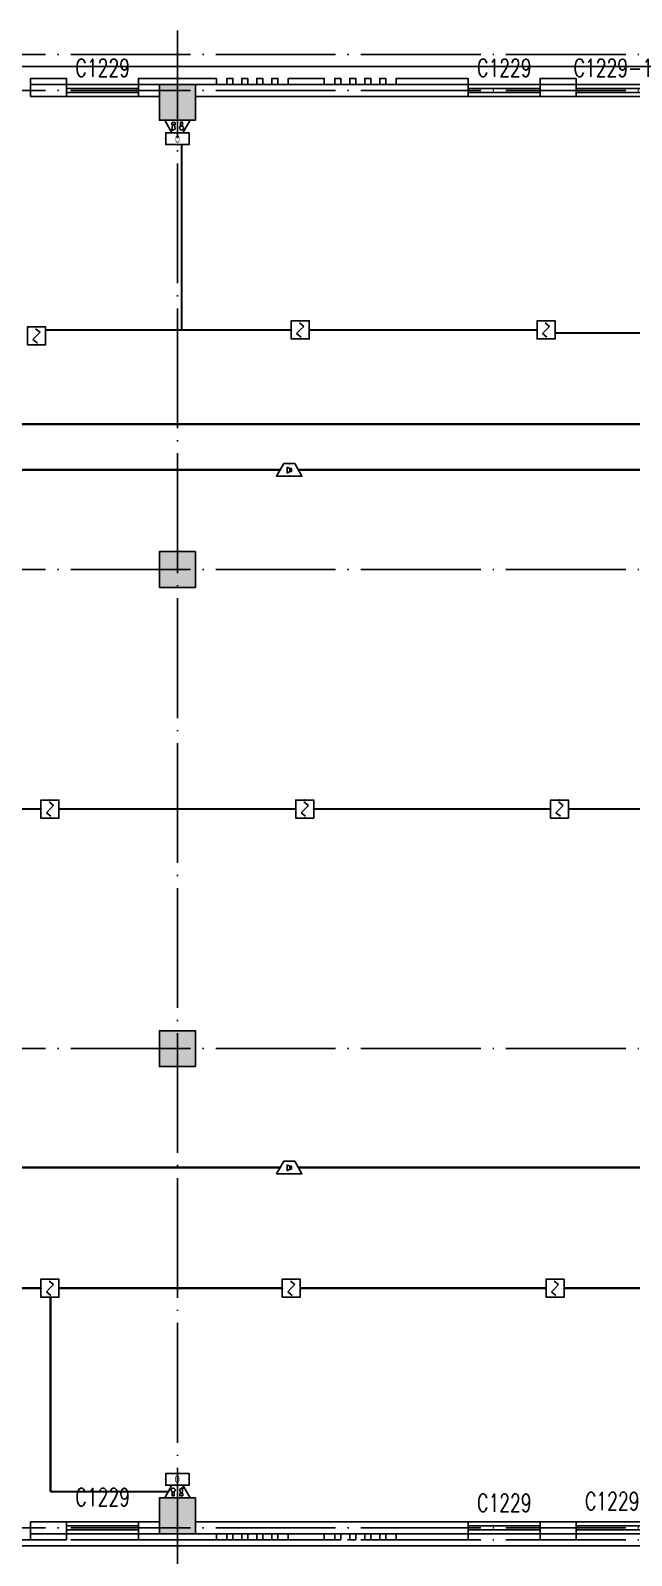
# Model space of a CAD drawing. Extents: x -124594 to 516503, y -3148 to 203159.
# Drawn here: x 125208 to 135233, y 17676 to 43139 of the extents above; entities that cross this region are included whole.
import ezdxf
from ezdxf.enums import TextEntityAlignment as Align

# ---------------------------------------------------------------- set-up
doc = ezdxf.new("R2010")
doc.units = 0
doc.header["$LTSCALE"] = 1000
doc.header["$MEASUREMENT"] = 0
doc.linetypes.add('DOTE', pattern=[2.42, 2, -0.2, 0.02, -0.2])
for name, color, linetype in [('COLUMN', 9, 'Continuous'), ('EQUIP-消防', 3, 'Continuous'), ('J-AXIS-轴线', 1, 'DOTE'), ('J-DOOR-窗', 8, 'Continuous'), ('J-WALL-墙体', 2, 'Continuous'), ('PUB_HATCH', 8, 'Continuous'), ('WINDOW_TEXT', 7, 'Continuous'), ('WIRE-消防', 222, 'Continuous'), ('WIRE-消防广播', 4, 'TG_BC'), ('WIRE-消防电话', 4, 'TG_F'), ('外墙装饰线', 181, 'Continuous'), ('装饰柱', 7, 'Continuous')]:
    doc.layers.add(name, color=color, linetype=linetype)
doc.layers.add('建筑底图', color=8, linetype='Continuous', lineweight=5)
doc.styles.add('_TCH_WINDOW', font='SIMPLEX', dxfattribs={"height": 3.5, "bigfont": 'GBCBIG'})
doc.styles.add('_TEL_ATTDEF', font='GBENOR', dxfattribs={"width": 0.8, "height": 3, "bigfont": 'GBCBIG'})
doc.styles.get("Standard").update_dxf_attribs({"font": 'gbenor.shx', "bigfont": 'gbcbig.shx'})
doc.styles.add('TG_LINETYPE', font='SIMPLEX', dxfattribs={"width": 0.8, "height": 3, "bigfont": 'HZTXT'})
doc.linetypes.add('TG_BC', pattern='A,2,-0.85,["BC",TG_LINETYPE,S=0.1,R=0,X=-0.65,Y=-0.15],0', length=2.85)
doc.linetypes.add('TG_F', pattern='A,2,-0.4,["F",TG_LINETYPE,S=0.1,R=0,X=-0.28,Y=-0.15],0', length=2.4)

# ---------------------------------------------------------------- blocks, each defined once
blk = doc.blocks.new('_FZH')
blk.add_lwpolyline([(-0.5, -0.5), (0.5, -0.5), (0.5, 0.5), (-0.5, 0.5)], close=True)
at = {"layer": 'PUB_HATCH'}
blk.add_solid([(-0.5, -0.5), (0.5, -0.5), (-0.5, 0.5), (0.5, 0.5)], dxfattribs=at)
blk = doc.blocks.new('$TCHSYS$WIN2D')
for p, q in [((-0.5, 0.5), (0.5, 0.5)), ((-0.5, 0.5), (-0.5, -0.5)), ((0.5, 0.5), (0.5, -0.5)), ((0.5, 0.167), (-0.5, 0.167)), ((0.5, -0.167), (-0.5, -0.167)), ((-0.5, -0.5), (0.5, -0.5))]:
    blk.add_line(p, q)
blk = doc.blocks.new('HGSDEWS')
at = {"color": 8}
blk.add_lwpolyline([(144558.3, 94490.8), (102258.3, 94490.8)], dxfattribs=at)
at = {"layer": 'J-AXIS-轴线', "color": 8}
for p, q in [((127658.3, 93790.8), (127658.3, 119790.8)), ((149658.3, 119390.8), (101158.3, 119390.8)), ((149658.3, 118790.8), (101158.3, 118790.8)), ((149658.3, 110790.8), (101158.3, 110790.8)), ((149658.3, 102790.8), (101158.3, 102790.8)), ((149658.3, 94790.8), (101158.3, 94790.8)), ((149658.3, 94590.8), (101158.3, 94590.8))]:
    blk.add_line(p, q, dxfattribs=at)
at = {"layer": 'J-WALL-墙体', "color": 8}
for p, q in [((125808.3, 118890.8), (125208.3, 118890.8)), ((125208.3, 118890.8), (125208.3, 118690.8)), ((125208.3, 118690.8), (125808.3, 118690.8)), ((125808.3, 118690.8), (125808.3, 118890.8)), ((127358.3, 118890.8), (127008.3, 118890.8)), ((127008.3, 118890.8), (127008.3, 118690.8)), ((127008.3, 118690.8), (127358.3, 118690.8)), ((132508.3, 118890.8), (127958.3, 118890.8)), ((127958.3, 118690.8), (132508.3, 118690.8)), ((132508.3, 118690.8), (132508.3, 118890.8)), ((134308.3, 118890.8), (133708.3, 118890.8)), ((133708.3, 118890.8), (133708.3, 118690.8)), ((133708.3, 118690.8), (134308.3, 118690.8)), ((134308.3, 118690.8), (134308.3, 118890.8)), ((125808.3, 94890.8), (125208.3, 94890.8)), ((125208.3, 94890.8), (125208.3, 94690.8)), ((125808.3, 94690.8), (125808.3, 94890.8)), ((127358.3, 94890.8), (127008.3, 94890.8)), ((127008.3, 94890.8), (127008.3, 94690.8)), ((132508.3, 94890.8), (127958.3, 94890.8)), ((132508.3, 94690.8), (132508.3, 94890.8)), ((134308.3, 94890.8), (133708.3, 94890.8)), ((133708.3, 94890.8), (133708.3, 94690.8)), ((134308.3, 94690.8), (134308.3, 94890.8)), ((125208.3, 94690.8), (125808.3, 94690.8)), ((127008.3, 94690.8), (127358.3, 94690.8)), ((127958.3, 94690.8), (132508.3, 94690.8)), ((133708.3, 94690.8), (134308.3, 94690.8))]:
    blk.add_line(p, q, dxfattribs=at)
at = {"layer": '外墙装饰线', "color": 8}
for points in [[(144558.3, 119190.8), (106258.3, 119190.8)], [(144558.3, 94490.8), (102258.3, 94490.8)]]:
    blk.add_lwpolyline(points, dxfattribs=at)
at = {"layer": '装饰柱', "color": 8}
for points in [[(125808.3, 118890.8), (125808.3, 118990.8), (125208.3, 118990.8), (125208.3, 118890.8)], [(128308.3, 118890.8), (128308.3, 118990.8), (127008.3, 118990.8), (127008.3, 118890.8)], [(128583.3, 118890.8), (128583.3, 118990.8), (128483.3, 118990.8), (128483.3, 118890.8)], [(128833.3, 118890.8), (128833.3, 118990.8), (128733.3, 118990.8), (128733.3, 118890.8)], [(129083.3, 118890.8), (129083.3, 118990.8), (128983.3, 118990.8), (128983.3, 118890.8)], [(129333.3, 118890.8), (129333.3, 118990.8), (129233.3, 118990.8), (129233.3, 118890.8)], [(130108.3, 118890.8), (130108.3, 118990.8), (129508.3, 118990.8), (129508.3, 118890.8)], [(130383.3, 118890.8), (130383.3, 118990.8), (130283.3, 118990.8), (130283.3, 118890.8)], [(130633.3, 118890.8), (130633.3, 118990.8), (130533.3, 118990.8), (130533.3, 118890.8)], [(130883.3, 118890.8), (130883.3, 118990.8), (130783.3, 118990.8), (130783.3, 118890.8)], [(131133.3, 118890.8), (131133.3, 118990.8), (131033.3, 118990.8), (131033.3, 118890.8)], [(132508.3, 118890.8), (132508.3, 118990.8), (131308.3, 118990.8), (131308.3, 118890.8)], [(134308.3, 118890.8), (134308.3, 118990.8), (133708.3, 118990.8), (133708.3, 118890.8)], [(125808.3, 94690.8), (125808.3, 94590.8), (125208.3, 94590.8), (125208.3, 94690.8)], [(128308.3, 94690.8), (128308.3, 94590.8), (127008.3, 94590.8), (127008.3, 94690.8)], [(128583.3, 94690.8), (128583.3, 94590.8), (128483.3, 94590.8), (128483.3, 94690.8)], [(128833.3, 94690.8), (128833.3, 94590.8), (128733.3, 94590.8), (128733.3, 94690.8)], [(129083.3, 94690.8), (129083.3, 94590.8), (128983.3, 94590.8), (128983.3, 94690.8)], [(129333.3, 94690.8), (129333.3, 94590.8), (129233.3, 94590.8), (129233.3, 94690.8)], [(130108.3, 94690.8), (130108.3, 94590.8), (129508.3, 94590.8), (129508.3, 94690.8)], [(130383.3, 94690.8), (130383.3, 94590.8), (130283.3, 94590.8), (130283.3, 94690.8)], [(130633.3, 94690.8), (130633.3, 94590.8), (130533.3, 94590.8), (130533.3, 94690.8)], [(130883.3, 94690.8), (130883.3, 94590.8), (130783.3, 94590.8), (130783.3, 94690.8)], [(131133.3, 94690.8), (131133.3, 94590.8), (131033.3, 94590.8), (131033.3, 94690.8)], [(132508.3, 94690.8), (132508.3, 94590.8), (131308.3, 94590.8), (131308.3, 94690.8)], [(134308.3, 94690.8), (134308.3, 94590.8), (133708.3, 94590.8), (133708.3, 94690.8)]]:
    blk.add_lwpolyline(points, dxfattribs=at)
at = {"layer": 'COLUMN', "color": 8, "xscale": 600, "yscale": 600, "zscale": 600, "rotation": 90}
for p in [(127658.3, 118590.8), (127658.3, 110790.8), (127658.3, 102790.8), (127658.3, 94990.8)]:
    blk.add_blockref('_FZH', p, dxfattribs=at)
at = {"layer": 'J-DOOR-窗', "color": 8}
ref = blk.add_blockref('$TCHSYS$WIN2D', (126408.3, 118790.8), dxfattribs=dict(at, xscale=-1200, yscale=200, zscale=200, rotation=180))
ref.add_attrib('A', 'C1229', (125958.3, 119017), dxfattribs={"layer": 'WINDOW_TEXT', "color": 8, "height": 297.5, "style": '_TCH_WINDOW', "width": 0.705882})
ref = blk.add_blockref('$TCHSYS$WIN2D', (133108.3, 118790.8), dxfattribs=dict(at, xscale=-1200, yscale=200, zscale=200, rotation=180))
ref.add_attrib('A', 'C1229', (132658.3, 119017), dxfattribs={"layer": 'WINDOW_TEXT', "color": 8, "height": 297.5, "style": '_TCH_WINDOW', "width": 0.705882})
ref = blk.add_blockref('$TCHSYS$WIN2D', (134908.3, 118790.8), dxfattribs=dict(at, xscale=-1200, yscale=200, zscale=200, rotation=180))
ref.add_attrib('A', 'C1229-1', (134268.3, 119017), dxfattribs={"layer": 'WINDOW_TEXT', "color": 8, "height": 297.5, "style": '_TCH_WINDOW', "width": 0.705882})
ref = blk.add_blockref('$TCHSYS$WIN2D', (126408.3, 94790.8), dxfattribs=dict(at, xscale=1200, yscale=200, zscale=200))
ref.add_attrib('A', 'C1229', (125958.3, 95154.6), dxfattribs={"layer": 'WINDOW_TEXT', "color": 8, "height": 297.5, "style": '_TCH_WINDOW', "width": 0.705882})
ref = blk.add_blockref('$TCHSYS$WIN2D', (133108.3, 94790.8), dxfattribs=dict(at, xscale=1200, yscale=200, zscale=200))
ref.add_attrib('A', 'C1229', (132658.3, 95057.7), dxfattribs={"layer": 'WINDOW_TEXT', "color": 8, "height": 297.5, "style": '_TCH_WINDOW', "width": 0.705882})
ref = blk.add_blockref('$TCHSYS$WIN2D', (134908.3, 94790.8), dxfattribs=dict(at, xscale=1200, yscale=200, zscale=200))
ref.add_attrib('A', 'C1229', (134458.3, 95086.4), dxfattribs={"layer": 'WINDOW_TEXT', "color": 8, "height": 297.5, "style": '_TCH_WINDOW', "width": 0.705882})
blk = doc.blocks.new('$Equip$00002649')
for p, q in [((-0.5, 0.5), (-0.5, -0.5)), ((0.5, 0.5), (-0.5, 0.5)), ((-0.2, 0.2), (0.05, 0.4)), ((0, 0), (-0.2, 0.2)), ((0, 0), (0.2, -0.2)), ((0.5, -0.5), (0.5, 0.5)), ((-0.5, -0.5), (0.5, -0.5)), ((0.2, -0.2), (-0.05, -0.4))]:
    blk.add_line(p, q)
at = {"const_width": 0.0667}
blk.add_lwpolyline([(-0.5, 0.5), (0.5, 0.5), (0.5, -0.5), (-0.5, -0.5), (-0.5, 0.5), (0.5, 0.5)], dxfattribs=at)
for p in [(-0.5, 0), (0, 0.5), (0.5, 0), (0, -0.5)]:
    blk.add_point(p)
at = {"color": 7, "flags": 1}
for tag, height, p in [('A', 0.00002, (0, 0)), ('B', 0.4, (0.762, -0.208))]:
    blk.add_attdef(tag, text='', height=height, dxfattribs=at).set_placement(p, align=Align.MIDDLE_CENTER)
blk = doc.blocks.new('$equip$00002679')
for p, q in [((-0.3, 0.699), (-0.703, 0)), ((-0.703, 0), (0.703, 0)), ((-0.264, 0.249), (-0.304, 0.569)), ((-0.304, 0.569), (-0.128, 0.489)), ((-0.304, 0.249), (-0.304, 0.113)), ((-0.128, 0.249), (-0.304, 0.249)), ((-0.304, 0.113), (-0.128, 0.113)), ((0.3, 0.699), (-0.3, 0.699)), ((0.3, 0.699), (-0.3, 0.699)), ((-0.128, 0.489), (-0.168, 0.249)), ((-0.128, 0.113), (-0.128, 0.249)), ((0, 0.699), (0, 0)), ((0.174, 0.11), (0.174, 0.338)), ((0.294, 0.11), (0.174, 0.11)), ((0.294, 0.338), (0.294, 0.11)), ((0.703, 0), (0.3, 0.699))]:
    blk.add_line(p, q)
at = {"const_width": 0.0667}
for points in [[(-0.299, 0.699), (0.301, 0.699), (0.703, 0), (-0.702, 0), (-0.299, 0.699), (0.301, 0.699)], [(-0.3, 0.699), (0.3, 0.699), (0.703, 0), (-0.703, 0), (-0.3, 0.699), (0.3, 0.699)]]:
    blk.add_lwpolyline(points, dxfattribs=at)
blk.add_circle((0.234, 0.43), 0.111)
for p in [(-0.501, 0.349), (0, 0.699), (0, 0), (0.502, 0.349)]:
    blk.add_point(p)
at = {"color": 7, "flags": 1}
for tag, height, p in [('A', 0.00002, (0, 0)), ('B', 0.4, (0.961, 0.299))]:
    blk.add_attdef(tag, text='', height=height, dxfattribs=at).set_placement(p, align=Align.MIDDLE_CENTER)
blk = doc.blocks.new('$equip$00002786')
for p, q in [((0.65, 0.65), (-0.65, 0.65)), ((-0.65, 0.65), (-0.65, 0)), ((-0.65, 0), (0.65, 0)), ((0.65, 0), (0.65, 0.65))]:
    blk.add_line(p, q)
at = {"const_width": 0.0667}
blk.add_lwpolyline([(-0.65, 0.65), (0.65, 0.65), (0.65, 0), (-0.65, 0), (-0.65, 0.65), (0.65, 0.65)], dxfattribs=at)
for p in [(-0.65, 0.325), (0, 0.65), (0, 0), (0.65, 0.325)]:
    blk.add_point(p)
at = {"color": 7}
blk.add_attdef('$TEXT$', text='', height=0.4, dxfattribs=at).set_placement((0.006, 0.343), align=Align.MIDDLE_CENTER)
at = {"color": 7, "flags": 1}
for tag, p in [('A', (0, 0)), ('B', (0.905, 0.246))]:
    blk.add_attdef(tag, text='', height=0.4, dxfattribs=at).set_placement(p, align=Align.MIDDLE_CENTER)
blk = doc.blocks.new('$equip$00002677')
for p, q in [((-0.3, 0.699), (-0.703, 0)), ((-0.703, 0), (0.703, 0)), ((0.3, 0.699), (-0.3, 0.699)), ((-0.117, 0.421), (-0.117, 0.26)), ((-0.117, 0.421), (-0.036, 0.421)), ((-0.036, 0.26), (-0.117, 0.26)), ((-0.036, 0.421), (0.118, 0.503)), ((-0.036, 0.421), (-0.036, 0.26)), ((0.118, 0.173), (-0.036, 0.26)), ((0.118, 0.503), (0.118, 0.173)), ((0.703, 0), (0.3, 0.699))]:
    blk.add_line(p, q)
at = {"const_width": 0.0667}
blk.add_lwpolyline([(-0.3, 0.699), (0.3, 0.699), (0.703, 0), (-0.703, 0), (-0.3, 0.699), (0.3, 0.699)], dxfattribs=at)
blk.add_lwpolyline([(-0.3, 0.699), (0.3, 0.699), (0.703, 0), (-0.703, 0), (-0.3, 0.699), (0.3, 0.699)], dxfattribs=at)
for p in [(-0.501, 0.349), (0, 0.699), (0, 0), (0.502, 0.349)]:
    blk.add_point(p)
at = {"color": 7, "flags": 1}
for tag, height, p in [('A', 0.00002, (0, 0)), ('B', 0.4, (0.961, 0.299))]:
    blk.add_attdef(tag, text='', height=height, dxfattribs=at).set_placement(p, align=Align.MIDDLE_CENTER)

msp = doc.modelspace()

# ---------------------------------------------------------------- linework, layer by layer
at = {"layer": 'WIRE-消防', "const_width": 35}
for points in [[(127728, 38139), (127728, 41234)], [(127728, 38139), (125458, 38139)], [(129558, 38139), (127728, 38139)], [(133658, 38139), (129858, 38139)], [(138283, 38089), (133958, 38089)], [(125383, 30139), (121433, 30139)], [(129633, 30139), (125683, 30139)], [(133883, 30139), (129933, 30139)], [(138133, 30139), (134183, 30139)], [(125383, 22139), (121433, 22139)], [(129408, 22139), (125683, 22139)], [(133808, 22139), (129708, 22139)], [(138133, 22139), (134108, 22139)], [(125541, 21989), (125541, 18743)], [(127508, 18743), (125541, 18743)]]:
    msp.add_lwpolyline(points, dxfattribs=at)
at = {"layer": 'WIRE-消防广播', "const_width": 35}
for points in [[(129375, 35803), (114676, 35803)], [(139375, 35803), (129676, 35803)], [(129375, 24154), (114676, 24154)], [(139375, 24154), (129676, 24154)]]:
    msp.add_lwpolyline(points, dxfattribs=at)
at = {"layer": 'WIRE-消防电话', "const_width": 35}
msp.add_lwpolyline([(106558, 36565), (143688, 36565)], dxfattribs=at)

# ---------------------------------------------------------------- block references
at = {"layer": 'EQUIP-消防', "xscale": -300, "yscale": 300, "zscale": 300, "rotation": 180}
msp.add_blockref('$equip$00002679', (127658, 41639), dxfattribs=at)
at = {"layer": 'EQUIP-消防'}
ref = msp.add_blockref('$equip$00002786', (127659, 41429), dxfattribs=dict(at, xscale=-300, yscale=300, zscale=300, rotation=180))
ref.add_attrib('$TEXT$', 'O', dxfattribs={"layer": '0', "color": 7, "height": 120, "style": '_TEL_ATTDEF'}).set_placement((127660, 41326), align=Align.MIDDLE_CENTER)
at = {"layer": 'EQUIP-消防', "xscale": -300, "yscale": 300, "zscale": 300}
for name, p in [('$Equip$00002649', (125308, 38039)), ('$Equip$00002649', (129708, 38139)), ('$Equip$00002649', (133808, 38139)), ('$equip$00002677', (129525, 35698)), ('$Equip$00002649', (125533, 30139)), ('$Equip$00002649', (129783, 30139)), ('$Equip$00002649', (134033, 30139)), ('$equip$00002677', (129525, 24049)), ('$Equip$00002649', (125533, 22139)), ('$Equip$00002649', (129558, 22139)), ('$Equip$00002649', (133958, 22139)), ('$equip$00002679', (127658, 18639))]:
    msp.add_blockref(name, p, dxfattribs=at)
at = {"layer": 'EQUIP-消防'}
ref = msp.add_blockref('$equip$00002786', (127658, 18848), dxfattribs=dict(at, xscale=-300, yscale=300, zscale=300))
ref.add_attrib('$TEXT$', 'O', dxfattribs={"layer": '0', "color": 7, "height": 120, "style": '_TEL_ATTDEF'}).set_placement((127656, 18951), align=Align.MIDDLE_CENTER)
at = {"layer": '建筑底图'}
msp.add_blockref('HGSDEWS', (0, -76652), dxfattribs=at)

doc.saveas('drawing.dxf')
